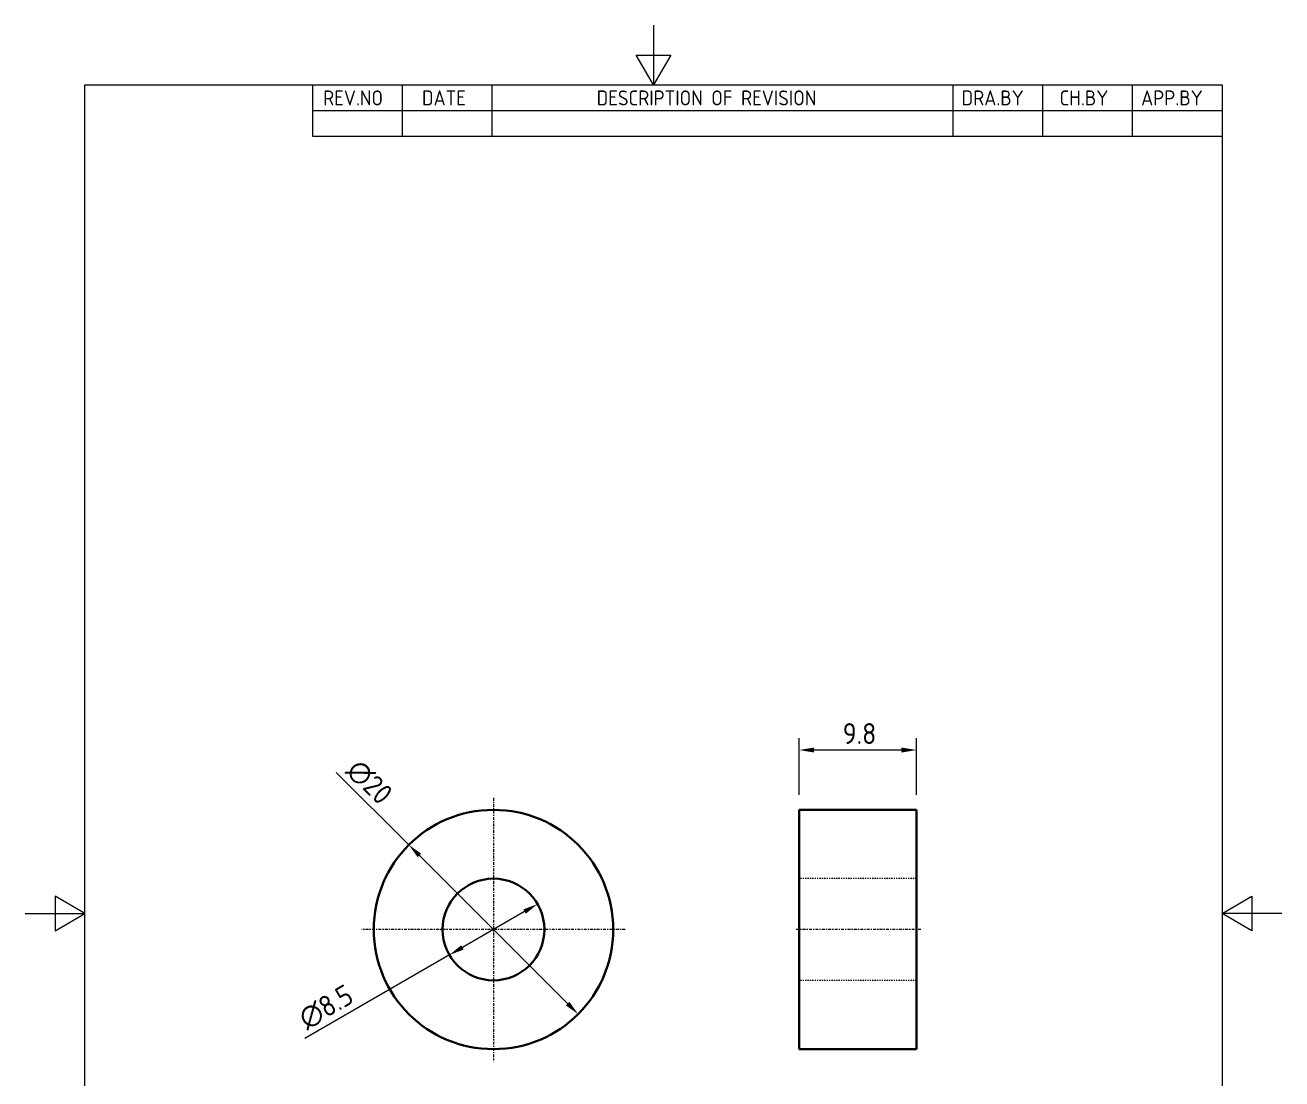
# Model space of a CAD drawing. Header units: millimetres. Extents: x 0 to 105, y 0 to 149.
# Drawn here: x 0 to 105, y 60.4 to 148.5 of the extents above; entities that cross this region are included whole.
import ezdxf

# ---------------------------------------------------------------- set-up
doc = ezdxf.new("R2010")
doc.units = ezdxf.units.MM
doc.header["$LTSCALE"] = 0.5
doc.linetypes.add('CHAIN', pattern=[0.7087, 0.4724, -0.0591, 0.1181, -0.0591])
doc.linetypes.add('DASHED', pattern=[0.2067, 0.1654, -0.0413])
doc.layers.get('0').update_dxf_attribs({"color": 3, "lineweight": 25, "true_color": 0x00ff00})
for name, color, linetype, lineweight, true_color in [('가려진 것(ISO)', 2, 'DASHED', 18, 0xffff00), ('가시적인 것(ISO)', 3, 'Continuous', 40, 0x00ff00), ('기호(ISO)', 5, 'Continuous', 25, 0x0000ff), ('중심 표식(ISO)', 1, 'Continuous', 25, 0xff0000), ('중심선(ISO)', 1, 'Continuous', 25, 0xff0000), ('치수(ISO)', 2, 'Continuous', 25, 0xffff00)]:
    doc.layers.add(name, color=color, linetype=linetype, lineweight=lineweight, true_color=true_color)
doc.layers.add('경계(ISO)', color=7, linetype='Continuous', lineweight=25)
doc.styles.add('ISO ProportionalPSTEK', font='isocp.shx')
doc.styles.add('치수 텍스트_PSTEK_POSCO', font='isocp.shx')
doc.dimstyles.new('치수_PSTEK_POSCO', dxfattribs={"dimscale": 0.5, "dimtxt": 3.5, "dimasz": 2.5, "dimexe": 2, "dimexo": 2.5, "dimgap": 1, "dimtad": 1, "dimrnd": 1e-08, "dimdsep": 46, "dimtxsty": '치수 텍스트_PSTEK_POSCO', "dimcen": 0.09, "dimdle": 10, "dimclrd": 7, "dimclre": 7, "dimclrt": 2, "dimadec": 1, "dimazin": 2, "dimtfac": 1, "dimtmove": 0, "dimatfit": 3, "dimfxl": 1, "dimtolj": 1, "dimlwd": -1, "dimlwe": -1, "dimarcsym": 0})

# ---------------------------------------------------------------- blocks, each defined once
blk = doc.blocks.new('경계 Default Border')
at = {"layer": '경계(ISO)', "flags": 128}
for points in [[(105, 297.0000076293945), (105, 287.0000076293945), (102.1132469177246, 292.0000076293945), (107.8867530822754, 292.0000076293945), (105, 287.0000076293945)], [(10, 10), (10, 287.0000076293945), (200, 287.0000076293945), (200, 10), (10, 10)], [(0, 148.5000038146973), (10, 148.5000038146973), (5, 151.3867473602295), (5, 145.6132507324219), (10, 148.5000038146973)], [(210, 148.5000038146973), (200, 148.5000038146973), (205, 151.3867473602295), (205, 145.6132507324219), (200, 148.5000038146973)]]:
    blk.add_lwpolyline(points, dxfattribs=at)
blk = doc.blocks.new('리비전 내역')
at = {"layer": '기호(ISO)'}
for p, q in [((48.00000000000001, 287.0000076293945), (200, 287.0000076293945)), ((48.00000000000001, 287.0000076293945), (48.00000000000001, 282.7200076293945)), ((63.00000000000001, 287.0000076293945), (63.00000000000001, 282.7200076293945)), ((78, 287.0000076293945), (78, 282.7200076293945)), ((155, 287.0000076293945), (155, 282.7200076293945)), ((170, 287.0000076293945), (170, 282.7200076293945)), ((185, 287.0000076293945), (185, 282.7200076293945)), ((200, 287.0000076293945), (200, 282.7200076293945)), ((48.00000000000001, 282.7200076293945), (200, 282.7200076293945)), ((48.00000000000001, 282.7200076293945), (48.00000000000001, 278.4400076293945)), ((63.00000000000001, 282.7200076293945), (63.00000000000001, 278.4400076293945)), ((78, 282.7200076293945), (78, 278.4400076293945)), ((155, 282.7200076293945), (155, 278.4400076293945)), ((170, 282.7200076293945), (170, 278.4400076293945)), ((185, 282.7200076293945), (185, 278.4400076293945)), ((200, 282.7200076293945), (200, 278.4400076293945)), ((48.00000000000001, 278.4400076293945), (200, 278.4400076293945))]:
    blk.add_line(p, q, dxfattribs=at)
at = {"layer": '기호(ISO)', "color": 2, "true_color": 0xffff00, "char_height": 2.5, "attachment_point": 7, "style": 'ISO ProportionalPSTEK'}
for s, insert in [('REV.NO', (49.7871163682308, 283.5831900503393)), ('DATE', (66.31423177283666, 283.5831900503393)), ('DESCRIPTION OF REVISION', (95.50702043336295, 283.5831900503393)), ('DRA.BY', (156.4757339553203, 283.5831900503393)), ('CH.BY', (172.8642915086116, 283.5831900503393)), ('APP.BY', (186.4777339604403, 283.5831900503393))]:
    blk.add_mtext(s, dxfattribs=dict(at, insert=insert))
blk = doc.blocks.new('*D22')
at = {"layer": 'Defpoints', "color": 0, "transparency": 16777216}
for p in [(32.06034052978154, 79.98249761931152), (46.20247615351459, 65.84036199558264)]:
    blk.add_point(p, dxfattribs=at)
at = {"layer": '치수(ISO)', "color": 7, "transparency": 16777216}
for p, q in [((32.06034052978154, 79.98249761931152), (25.99846228003656, 86.04437586905472)), ((45.31859267703128, 66.7242454720657), (32.94422400626486, 79.09861414282847))]:
    blk.add_line(p, q, dxfattribs=at)
for points in [[(33.09153791901203, 79.24592805557569), (32.79691009351769, 78.95130023008124), (32.06034052978154, 79.98249761931152)], [(45.46590658977845, 66.87155938481291), (45.1712787642841, 66.57693155931848), (46.20247615351459, 65.84036199558264)]]:
    blk.add_solid(points, dxfattribs=at)
at = {"layer": '치수(ISO)', "color": 2, "transparency": 16777216, "insert": (27.32440928972848, 86.66321609756038), "char_height": 1.75, "attachment_point": 4, "rotation": 315.00000000000847, "style": '치수 텍스트_PSTEK_POSCO'}
blk.add_mtext('\\A1;∅20', dxfattribs=at)
blk = doc.blocks.new('*D23')
at = {"layer": 'Defpoints', "color": 0, "transparency": 16777216}
for p in [(42.81201630773215, 75.03642980744672), (35.450800375564, 70.78642980744743)]:
    blk.add_point(p, dxfattribs=at)
at = {"layer": '치수(ISO)', "color": 7, "transparency": 16777216}
for p, q in [((41.72948455300154, 74.41142980744684), (36.53333213029461, 71.41142980744733)), ((35.450800375564, 70.78642980744743), (23.3593762815484, 63.80544285188316))]:
    blk.add_line(p, q, dxfattribs=at)
for points in [[(41.62531788633488, 74.5918517665686), (41.83365121966818, 74.23100784832505), (42.81201630773215, 75.03642980744672)], [(36.42916546362797, 71.5918517665691), (36.63749879696127, 71.23100784832556), (35.450800375564, 70.78642980744743)]]:
    blk.add_solid(points, dxfattribs=at)
at = {"layer": '치수(ISO)', "color": 2, "transparency": 16777216, "insert": (23.10488898344076, 65.24622778208679), "char_height": 1.75, "attachment_point": 4, "rotation": 29.999999999994458, "style": '치수 텍스트_PSTEK_POSCO'}
blk.add_mtext('\\A1;∅8.5', dxfattribs=at)
blk = doc.blocks.new('*D24')
at = {"layer": 'Defpoints', "color": 0, "transparency": 16777216}
for p in [(64.66992104027494, 87.91142980744709), (64.66992104027494, 82.91142980744709), (74.46992104027495, 82.91142980744709)]:
    blk.add_point(p, dxfattribs=at)
at = {"layer": '치수(ISO)', "color": 7, "transparency": 16777216}
for p, q in [((64.66992104027494, 84.16142980744709), (64.66992104027494, 88.91142980744709)), ((74.46992104027495, 84.16142980744709), (74.46992104027495, 88.91142980744709)), ((73.21992104027495, 87.91142980744709), (65.91992104027494, 87.91142980744709))]:
    blk.add_line(p, q, dxfattribs=at)
for points in [[(65.91992104027494, 88.11976314078042), (65.91992104027494, 87.70309647411376), (64.66992104027494, 87.91142980744709)], [(73.21992104027495, 88.11976314078042), (73.21992104027495, 87.70309647411376), (74.46992104027495, 87.91142980744709)]]:
    blk.add_solid(points, dxfattribs=at)
at = {"layer": '치수(ISO)', "color": 2, "transparency": 16777216, "insert": (68.3086773535673, 89.28642980744709), "char_height": 1.75, "attachment_point": 4, "style": '치수 텍스트_PSTEK_POSCO'}
blk.add_mtext('\\A1;9.8', dxfattribs=at)

msp = doc.modelspace()

# ---------------------------------------------------------------- linework, layer by layer
at = {"layer": '가려진 것(ISO)'}
for p, q in [((74.46992104027495, 77.16142980744708), (64.66992104027494, 77.16142980744708)), ((74.46992104027495, 68.66142980744709), (64.66992104027494, 68.66142980744709))]:
    msp.add_line(p, q, dxfattribs=at)
at = {"layer": '가시적인 것(ISO)'}
for p, q in [((64.66992104027494, 82.91142980744709), (64.66992104027494, 62.91142980744709)), ((74.46992104027495, 82.91142980744709), (64.66992104027494, 82.91142980744709)), ((74.46992104027495, 62.91142980744709), (74.46992104027495, 82.91142980744709)), ((74.46992104027495, 62.91142980744709), (64.66992104027494, 62.91142980744709))]:
    msp.add_line(p, q, dxfattribs=at)
for radius in [10, 4.25]:
    msp.add_circle((39.13140834164808, 72.91142980744708), radius, dxfattribs=at)
at = {"layer": '중심 표식(ISO)', "linetype": 'CHAIN'}
for p, q in [((39.13140834164808, 83.91142980744709), (39.13140834164808, 61.91142980744708)), ((50.13140834164808, 72.91142980744708), (28.13140834164808, 72.91142980744708))]:
    msp.add_line(p, q, dxfattribs=at)
at = {"layer": '중심선(ISO)', "linetype": 'CHAIN'}
msp.add_line((74.84492104027494, 72.91142980744709), (64.29492104027494, 72.91142980744709), dxfattribs=at)

# ---------------------------------------------------------------- block references
at = {"xscale": 0.5, "yscale": 0.5, "zscale": 0.5}
msp.add_blockref('경계 Default Border', (0, 0), dxfattribs=at)
at = {"layer": '기호(ISO)', "xscale": 0.5, "yscale": 0.5, "zscale": 0.5}
msp.add_blockref('리비전 내역', (0, 0), dxfattribs=at)

# ---------------------------------------------------------------- dimensions: what is measured, and where the dimension line sits
at = {"layer": '치수(ISO)', "color": 7}
dim = msp.add_linear_dim(base=(64.66992104027494, 87.91142980744709), p1=(74.46992104027495, 82.91142980744709), p2=(64.66992104027494, 82.91142980744709), angle=180, dimstyle='치수_PSTEK_POSCO', override={"dimdec": 2, "dimtp": 0, "dimtm": -0, "dimtdec": 2, "dimtofl": 0, "dimatfit": 1}, dxfattribs=at)
dim.commit()
dim.dimension.update_dxf_attribs({"geometry": '*D24', "text_midpoint": (69.56992104027495, 87.91142980744709), "dimtype": 160})
for p1, p2, picture, middle in [((46.20247615351459, 65.84036199558264), (32.06034052978154, 79.98249761931152), '*D22', (27.58993971757545, 84.45289843151629)), ((42.81201630773215, 75.03642980744672), (35.450800375564, 70.78642980744743), '*D23', (25.56665306197255, 65.07981469523678))]:
    dim = msp.add_diameter_dim_2p(p1=p1, p2=p2, dimstyle='치수_PSTEK_POSCO', override={"dimdec": 2, "dimlfac": 1, "dimtp": 0, "dimtm": -0, "dimtdec": 2, "dimatfit": 2}, dxfattribs=at)
    dim.commit()
    dim.dimension.update_dxf_attribs({"geometry": picture, "text_midpoint": middle, "dimtype": 163})

doc.saveas('drawing.dxf')
